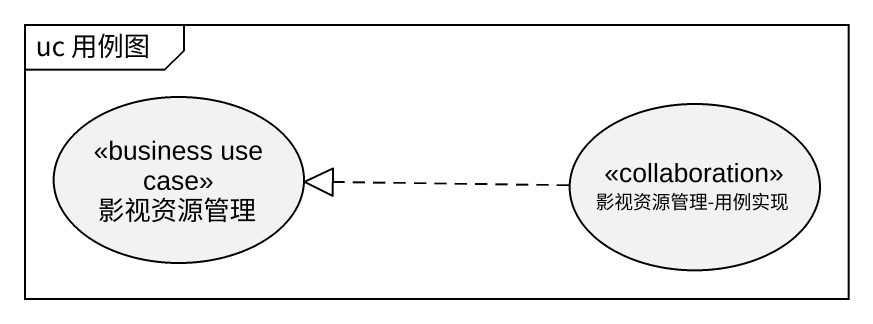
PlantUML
@startuml
mainframe uc 用例图
usecase 影视资源管理 <<business use case>>
usecase "影视资源管理-用例实现" as 影视资源管理_用例实现 <<collaboration>>
影视资源管理_用例实现 .left.|> 影视资源管理
@enduml
